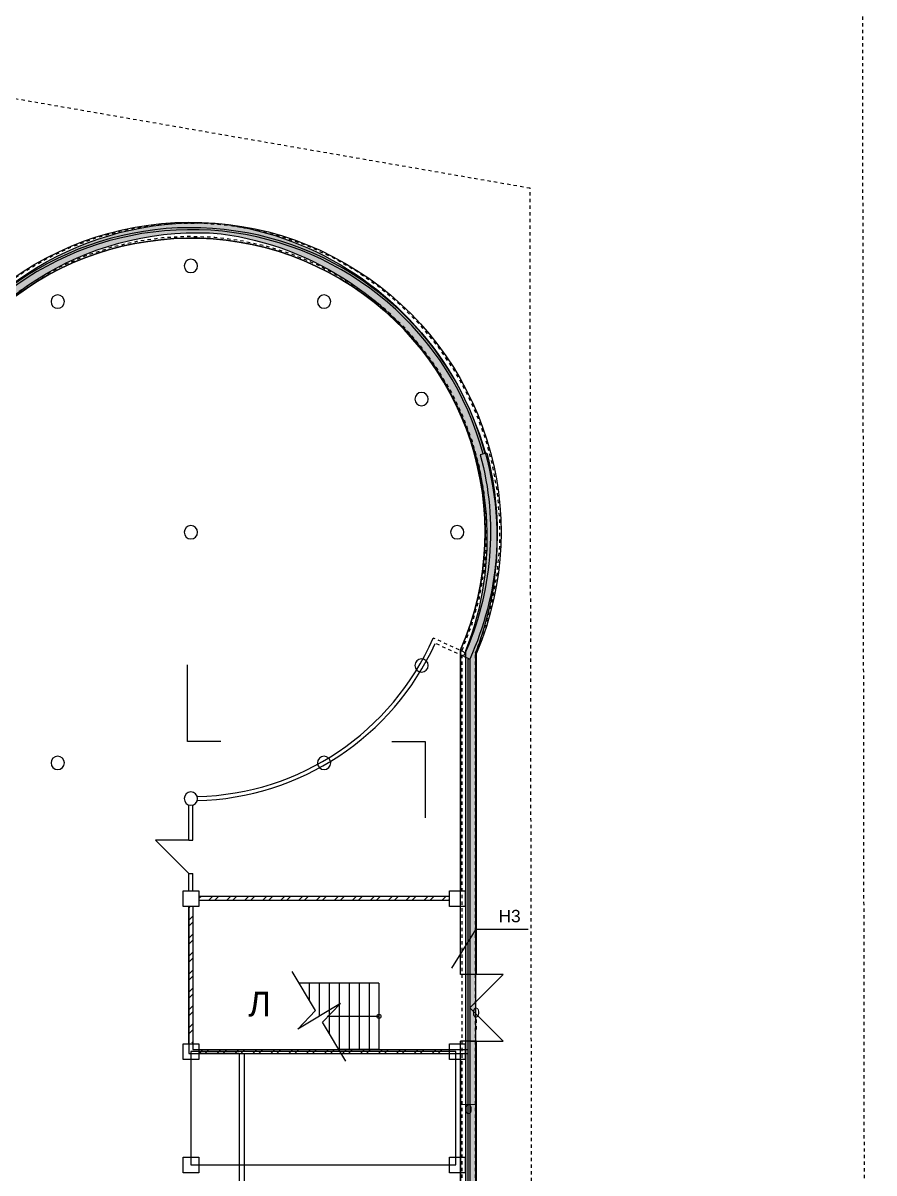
# Model space of a CAD drawing. Header units: metres. Extents: x 183920 to 188551, y 20757 to 23715.
# Drawn here: x 184494.33 to 184519.88, y 20981.12 to 21015.66 of the extents above; entities that cross this region are included whole.
import ezdxf

# ---------------------------------------------------------------- set-up
doc = ezdxf.new("R2010")
doc.units = ezdxf.units.M
for name, pattern in [('Path offset', [0.022225, 0.00635, -0.003175, 0.00635, -0.003175, 0, -0.003175]), ('Property boundary', [0.00111125, 0.0003175, -0.00015875, 0.0003175, -0.00015875, 0, -0.00015875]), ('RayonDimensionSideLines', [0.02, 0, -0.02]), ('Style_11', [0]), ('Style_19', [0]), ('Style_2', [0]), ('Style_22', [0]), ('Style_25', [1.5e-06, 1.2e-06, -1.5e-07, 0, -1.5e-07]), ('Style_29', [4.7625e-07, 3.175e-07, -1.5875e-07]), ('Wall Style 01', [0])]:
    doc.linetypes.add(name, pattern=pattern)
for name, color, linetype, true_color in [('0_1', 7, 'Continuous', 0x000000), ('ALUCOBOND', 2, 'Continuous', 0xffff00), ('brick', 12, 'Continuous', 0xbd0000), ('COLON', 5, 'Continuous', 0x0000ff), ('DOORS', 8, 'Continuous', 0x414141), ('DRAW', 7, 'Continuous', 0xffffff), ('Glass', 4, 'Continuous', 0x00ffff), ('MONOLIT', 7, 'Continuous', 0x691639), ('OBORUD', 7, 'Continuous', 0x83639d), ('Sanita', 4, 'Continuous', 0x00ffff), ('TEXT', 2, 'Continuous', 0xffff00), ('WALL', 7, 'Continuous', 0x000000), ('Walls', 7, 'Continuous', 0x68db4c), ('Zoning', 7, 'Continuous', 0x47d2e2)]:
    doc.layers.add(name, color=color, linetype=linetype, true_color=true_color)
doc.styles.add('Style_24', font='', dxfattribs={"height": 0.288})
doc.styles.add('Style_38', font='', dxfattribs={"height": 0.288})
doc.styles.add('Style_8', font='', dxfattribs={"height": 0.7417068750000001})
doc.styles.add('Style_9', font='', dxfattribs={"height": 0.3708534375})
doc.styles.get('Style_24').set_extended_font_data('arial')
doc.styles.get('Style_38').set_extended_font_data('arial')
doc.styles.get('Style_8').set_extended_font_data('arial')
doc.styles.get('Style_9').set_extended_font_data('arial')
doc.dimstyles.new('Style_18', dxfattribs={"dimtxt": 0.288, "dimasz": 0.002, "dimexe": 0.002, "dimexo": 0, "dimgap": 0.001, "dimtad": 0, "dimtih": 1, "dimtoh": 1, "dimdec": 0, "dimrnd": 1, "dimzin": 0, "dimdsep": 46, "dimtxsty": 'Style_38', "dimcen": 0.09, "dimadec": 0, "dimazin": 0, "dimtfac": 1, "dimtdec": 4, "dimtix": 1, "dimtofl": 0, "dimtmove": 2, "dimatfit": 3, "dimfxl": 1, "dimtolj": 1, "dimtzin": 0, "dimlwd": 5, "dimlwe": 5, "dimarcsym": 0})
doc.dimstyles.new('Style_4', dxfattribs={"dimtxt": 0.288, "dimasz": 0.002, "dimexe": 0.002, "dimexo": 0, "dimgap": 0.001, "dimtad": 0, "dimtih": 1, "dimtoh": 1, "dimdec": 0, "dimrnd": 1, "dimzin": 0, "dimdsep": 46, "dimtxsty": 'Style_24', "dimcen": 0.09, "dimadec": 0, "dimazin": 0, "dimtfac": 1, "dimtdec": 4, "dimtix": 1, "dimtofl": 0, "dimtmove": 2, "dimatfit": 3, "dimfxl": 1, "dimtolj": 1, "dimtzin": 0, "dimlwd": 5, "dimlwe": 5, "dimarcsym": 0})

# ---------------------------------------------------------------- blocks, each defined once
blk = doc.blocks.new('*D45')
at = {"layer": 'Defpoints', "color": 0}
for p in [(184507.9169428083, 20985.79324403366), (184507.9169428084, 20985.34359260887), (184507.9474337187, 20985.42645473307)]:
    blk.add_point(p, dxfattribs=at)
at = {"layer": 'MONOLIT', "color": 0, "linetype": 'RayonDimensionSideLines', "lineweight": 5}
for p, q in [((184507.9169428084, 20985.34359260887), (184507.9169428083, 20985.79524403366)), ((184507.9474337187, 20985.42645473307), (184507.9474337186, 20985.79524403367))]:
    blk.add_line(p, q, dxfattribs=at)
at = {"layer": 'MONOLIT', "color": 0, "lineweight": 5}
blk.add_line((184507.9454337186, 20985.79324403367), (184507.9189428083, 20985.79324403366), dxfattribs=at)
at = {"layer": 'MONOLIT', "color": 0}
for points in [[(184507.9189428083, 20985.793577367), (184507.9189428083, 20985.79291070033), (184507.9169428083, 20985.79324403366)], [(184507.9454337186, 20985.79291070033), (184507.9454337186, 20985.793577367), (184507.9474337186, 20985.79324403367)]]:
    blk.add_solid(points, dxfattribs=at)
at = {"layer": 'MONOLIT', "color": 0, "insert": (184507.9321882635, 20985.93824403367), "char_height": 0.288, "attachment_point": 5, "rotation": 180.0000000070002, "style": 'Style_24'}
blk.add_mtext('\\A1;0 ', dxfattribs=at)
blk = doc.blocks.new('*D150')
at = {"layer": 'Defpoints', "color": 0}
for p in [(184507.4674337186, 20983.26045577986), (184507.4674337186, 20983.17941623087), (184507.9474337187, 20983.26045577986)]:
    blk.add_point(p, dxfattribs=at)
at = {"layer": 'MONOLIT', "color": 0, "linetype": 'RayonDimensionSideLines', "lineweight": 5}
for p, q in [((184507.4674337186, 20983.26045577986), (184507.4674337186, 20983.17741623086)), ((184507.9474337187, 20983.26045577986), (184507.9474337187, 20983.17741623086))]:
    blk.add_line(p, q, dxfattribs=at)
at = {"layer": 'MONOLIT', "color": 0, "lineweight": 5}
blk.add_line((184507.9454337186, 20983.17941623087), (184507.4694337187, 20983.17941623087), dxfattribs=at)
at = {"layer": 'MONOLIT', "color": 0}
for points in [[(184507.4694337187, 20983.1797495642), (184507.4694337187, 20983.17908289753), (184507.4674337186, 20983.17941623087)], [(184507.9454337186, 20983.17908289753), (184507.9454337186, 20983.1797495642), (184507.9474337187, 20983.17941623087)]]:
    blk.add_solid(points, dxfattribs=at)
at = {"layer": 'MONOLIT', "color": 0, "insert": (184507.7074337187, 20983.03441623086), "char_height": 0.288, "attachment_point": 5, "rotation": 180, "style": 'Style_38'}
blk.add_mtext('\\A1;0 ', dxfattribs=at)

msp = doc.modelspace()

# ---------------------------------------------------------------- hatches: boundary and pattern name
at = {"layer": 'DRAW'}
h = msp.add_hatch(dxfattribs=at)
h.set_pattern_fill('PATTERN_0', color=256, scale=0.04, style=0, pattern_type=2)
h.set_pattern_definition([(45, (-3.600000000000116, 82), (-0.2694076836320746, 0.2694076836320746), []), (45, (-3.420394800000009, 82), (-0.2694076836320746, 0.2694076836320746), [])])
edge = h.paths.add_edge_path(flags=0)
edge.add_line((184507.1093155287, 20989.42154259391), (184499.6255519087, 20989.42154259391))
edge.add_arc((184499.3674337187, 20989.361542594), 0.264999999993341, -1.910137825689162e-08, 13.086104739001712, ccw=False)
edge.add_arc((184499.3674337187, 20989.36154259382), 0.2649999999821658, -13.08610473927871, 1.8592118067317642e-08, ccw=False)
edge.add_line((184499.6255519087, 20989.30154259391), (184507.1093155287, 20989.30154259391))
edge.add_arc((184507.3674337186, 20989.36154259382), 0.264999999982561, 179.9999999814177, 193.0861047392689, ccw=False)
edge.add_arc((184507.3674337186, 20989.361542594), 0.2649999999929155, 166.9138952609878, 180.000000019112, ccw=False)
edge.add_line((184507.1093155287, 20989.42154259391), (184507.1093155287, 20989.42154259391))
edge = h.paths.add_edge_path(flags=0)
edge.add_arc((184499.3674337186, 20989.36154259396), 0.2650000000539876, 256.913895242013, 283.086104757987, ccw=False)
edge.add_line((184499.3074337186, 20989.10342440393), (184499.3074337186, 20985.0196607839))
edge.add_arc((184499.3674337186, 20984.76154259386), 0.2650000000539876, 76.91389524201298, 103.08610475798702, ccw=False)
edge.add_line((184499.4274337187, 20985.0196607839), (184499.4274337187, 20989.10342440393))
edge.add_line((184499.4274337187, 20989.10342440393), (184499.4274337187, 20989.10342440393))
edge = h.paths.add_edge_path(flags=0)
edge.add_line((184503.9314337187, 20984.82154259391), (184499.6255519087, 20984.82154259391))
edge.add_arc((184499.3674337187, 20984.761542594), 0.264999999993341, -1.910137825689162e-08, 13.086104739001712, ccw=False)
edge.add_arc((184499.3674337187, 20984.76154259382), 0.2649999999975029, -13.086104738898428, 1.8998207451659255e-08, ccw=False)
edge.add_line((184499.6255519087, 20984.70154259391), (184504.0034337186, 20984.70154259391))
edge.add_line((184504.0034337186, 20984.70154259391), (184503.9314337187, 20984.82154259391))
edge.add_line((184503.9314337187, 20984.82154259391), (184503.9314337187, 20984.82154259391))
edge = h.paths.add_edge_path(flags=0)
edge.add_line((184507.1093155287, 20984.82154259391), (184503.9314337187, 20984.82154259391))
edge.add_line((184503.9314337187, 20984.82154259391), (184504.0034337186, 20984.70154259391))
edge.add_line((184504.0034337186, 20984.70154259391), (184507.1093155287, 20984.70154259391))
edge.add_arc((184507.3674337186, 20984.76154259382), 0.2649999999978835, 179.9999999810112, 193.086104738889, ccw=False)
edge.add_arc((184507.3674337186, 20984.761542594), 0.2649999999939318, 166.913895261013, 180.0000000190868, ccw=False)
edge.add_line((184507.1093155287, 20984.82154259391), (184507.1093155287, 20984.82154259391))
at = {"layer": 'Walls', "transparency": 33554483}
h = msp.add_hatch(color=256, dxfattribs=at)
edge = h.paths.add_edge_path(flags=0)
edge.add_arc((184499.5604693503, 21000.36235075962), 9.296671861014548, 85.38311528636518, 220.4036428593833, ccw=False)
edge.add_line((184500.3087832481, 21009.6288567895), (184500.2764847936, 21009.33048470486))
edge.add_arc((184499.5604693503, 21000.36235075962), 8.996671861014535, 85.43519023739039, 224.678472361665)
edge.add_line((184493.163262489, 20994.03654259391), (184492.7478150407, 20994.03654259391))
edge.add_arc((184499.5604693501, 21000.36235075978), 9.296671861005914, 220.4036428607459, 222.8778739979375, ccw=False)
edge.add_line((184492.4810807014, 20994.33654259391), (184492.4810807014, 20994.33654259391))
h = msp.add_hatch(color=256, dxfattribs=at)
edge = h.paths.add_edge_path(flags=0)
edge.add_arc((184499.0246334486, 21000.18084146683), 9.234885119658262, -21.49982175242792, 82.20918265772559, ccw=False)
edge.add_line((184507.6169433317, 20996.79627147253), (184507.9169525904, 20996.73981044052))
edge.add_arc((184499.0246334485, 21000.18084146683), 9.53488511966154, 338.8452240162092, 442.2599354660787)
edge.add_line((184500.3087832481, 21009.6288567895), (184500.2764847936, 21009.33048470486))
edge.add_line((184500.2764847936, 21009.33048470486), (184500.2764847936, 21009.33048470486))
msp.add_hatch(color=256, dxfattribs=at).paths.add_polyline_path([(184507.6169433317, 20996.79627147253), (184507.6298937458, 20917.7888096434), (184507.6299429199, 20917.4888096434), (184507.6312505041, 20909.51154264082), (184507.6312996783, 20909.21154264082), (184507.6473846728, 20811.08073512558), (184507.9431705321, 20811.08071590856), (184507.943151095, 20810.78154189193), (184507.9474337187, 20810.78154259391), (184507.9312996823, 20909.21154264082), (184507.9298941033, 20917.78665264083), (184507.9169525904, 20996.73981044052), (184507.6169433317, 20996.79627147253)], flags=0)

# ---------------------------------------------------------------- linework, layer by layer
at = {"layer": '0_1', "linetype": 'Style_19'}
msp.add_lwpolyline([(184505.0174337187, 20984.82154259391), (184503.8174337187, 20984.82154259391)], dxfattribs=at)
at = {"layer": 'ALUCOBOND', "linetype": 'Style_19'}
for points in [[(184508.0607663621, 21002.69091464874, -0.1738515142428968), (184507.5603685966, 20996.63651809735)], [(184508.253951532, 21002.7426784406, -0.1738515208328226), (184507.7424337186, 20996.55373952934)]]:
    msp.add_lwpolyline(points, format="xyb", dxfattribs=at)
for points in [[(184508.253951532, 21002.7426784406), (184508.0607663621, 21002.69091464874)], [(184507.5603685966, 20996.63651809735), (184507.7424337186, 20996.55373952934)]]:
    msp.add_lwpolyline(points, dxfattribs=at)
at = {"layer": 'brick', "linetype": 'Style_19'}
for points in [[(184499.5574911425, 20992.42381759391, 0.2916856295511488), (184506.6442648702, 20997.1848574676)], [(184499.5589221632, 20992.30381759391, 0.2876385873291754), (184506.7046625443, 20997.02557599344)]]:
    msp.add_lwpolyline(points, format="xyb", dxfattribs=at)
at = {"layer": 'brick', "linetype": 'Style_25'}
for points in [[(184507.6100355931, 20996.74575723619), (184506.6442648702, 20997.1848574676)], [(184507.5603685966, 20996.63651809735), (184506.7092141751, 20997.02350653525)]]:
    msp.add_lwpolyline(points, dxfattribs=at)
at = {"layer": 'brick', "linetype": 'Style_19'}
for points in [[(184499.3074337186, 20991.11654259391), (184499.3074337186, 20992.17075475363)], [(184499.4274337187, 20991.11654259391), (184499.4274337187, 20992.17075475363)], [(184499.3074337186, 20991.11654259391), (184499.4274337187, 20991.11654259391)], [(184499.3074337186, 20990.11654259391), (184499.4274337187, 20990.11654259391)], [(184499.3074337186, 20989.59654259391), (184499.3074337186, 20990.11654259391)], [(184499.4274337187, 20989.59654259391), (184499.4274337187, 20990.11654259391)], [(184507.1174337186, 20989.42154259391), (184499.6174337186, 20989.42154259391)], [(184499.3074337186, 20989.11154259391), (184499.3074337186, 20984.70154259391)], [(184499.4274337187, 20989.11154259391), (184499.4274337187, 20984.82154259391)], [(184507.1174337186, 20989.30154259391), (184499.6174337186, 20989.30154259391)], [(184499.4274337187, 20984.82154259391), (184507.6824337186, 20984.82154259391)], [(184499.3074337186, 20984.70154259391), (184507.6824337186, 20984.70154259391)]]:
    msp.add_lwpolyline(points, dxfattribs=at)
at = {"layer": 'COLON', "linetype": 'Style_19'}
for points in [[(184499.1674337187, 21008.36154259391, 0.9999999999999999), (184499.5674337187, 21008.36154259391, 0.9999999999999999), (184499.1674337187, 21008.36154259391)], [(184495.1674344291, 21007.28974601456, 0.9999999999999999), (184495.5674344291, 21007.28974601456, 0.9999999999999999), (184495.1674344291, 21007.28974601456)], [(184503.1674337187, 21007.28974582419, 0.9999999999999999), (184503.5674337187, 21007.28974582419, 0.9999999999999999), (184503.1674337187, 21007.28974582419)], [(184506.0956369489, 21004.36154259391, 0.9999999999999999), (184506.4956369489, 21004.36154259391, 0.9999999999999999), (184506.0956369489, 21004.36154259391)], [(184499.1674337187, 21000.36154259391, 0.9999999999999999), (184499.5674337187, 21000.36154259391, 0.9999999999999999), (184499.1674337187, 21000.36154259391)], [(184507.1674337187, 21000.36154259391, 0.9999999999999999), (184507.5674337187, 21000.36154259391, 0.9999999999999999), (184507.1674337187, 21000.36154259391)], [(184506.0956362385, 20996.36154278429, 0.9999999999999999), (184506.4956362385, 20996.36154278429, 0.9999999999999999), (184506.0956362385, 20996.36154278429)], [(184495.1674349493, 20993.43334007412, 0.9999999999999999), (184495.5674349492, 20993.43334007412, 0.9999999999999999), (184495.1674349493, 20993.43334007412)], [(184503.1674337187, 20993.43333936364, 0.9999999999999999), (184503.5674337187, 20993.43333936364, 0.9999999999999999), (184503.1674337187, 20993.43333936364)], [(184499.1674337187, 20992.36154259391, 0.9999999999999999), (184499.5674337187, 20992.36154259391, 0.9999999999999999), (184499.1674337187, 20992.36154259391)]]:
    msp.add_lwpolyline(points, format="xyb", close=True, dxfattribs=at)
at = {"layer": 'COLON', "linetype": 'Style_2'}
for points in [[(184499.1324337187, 20989.59654259391), (184499.6024337187, 20989.59654259391), (184499.6024337187, 20989.12654259391), (184499.1324337187, 20989.12654259391), (184499.1324337187, 20989.59654259391)], [(184507.1324337187, 20989.59654259391), (184507.6024337187, 20989.59654259391), (184507.6024337187, 20989.12654259391), (184507.1324337187, 20989.12654259391), (184507.1324337187, 20989.59654259391)], [(184499.1324337187, 20984.99654259391), (184499.6024337187, 20984.99654259391), (184499.6024337187, 20984.52654259391), (184499.1324337187, 20984.52654259391), (184499.1324337187, 20984.99654259391)], [(184507.1324337187, 20984.99654259391), (184507.6024337187, 20984.99654259391), (184507.6024337187, 20984.52654259391), (184507.1324337187, 20984.52654259391), (184507.1324337187, 20984.99654259391)], [(184499.1324337187, 20981.59654259391), (184499.6024337187, 20981.59654259391), (184499.6024337187, 20981.12654259391), (184499.1324337187, 20981.12654259391), (184499.1324337187, 20981.59654259391)], [(184507.1324337187, 20981.59654259391), (184507.6024337187, 20981.59654259391), (184507.6024337187, 20981.12654259391), (184507.1324337187, 20981.12654259391), (184507.1324337187, 20981.59654259391)]]:
    msp.add_lwpolyline(points, close=True, dxfattribs=at)
at = {"layer": 'DOORS', "linetype": 'Style_19'}
msp.add_lwpolyline([(184499.3074337186, 20991.11654259391), (184498.3074337186, 20991.11654259391), (184499.3074337186, 20990.11654259391)], dxfattribs=at)
at = {"layer": 'Glass', "linetype": 'Style_19'}
for points in [[(184508.2056552394, 21002.72973749293, 1.259238274677374), (184492.4810807014, 20994.33654259391)], [(184508.1476996885, 21002.71420835537, 1.268745543058792), (184492.6145930047, 20994.27654259391)]]:
    msp.add_lwpolyline(points, format="xyb", dxfattribs=at)
for points in [[(184507.6824337186, 20996.55373952934), (184507.6824337186, 20987.02654259391)], [(184507.7424337186, 20996.55373952934), (184507.6824337186, 20996.55373952934)], [(184507.7424337186, 20996.55373952934), (184507.7424337186, 20987.02654259391)], [(184507.7424337186, 20987.07654259391), (184507.6824337186, 20987.07654259391)], [(184507.6824337186, 20987.02654259391), (184507.6824337186, 20928.57278132651)], [(184507.7424337186, 20985.07654259391), (184508.7424337186, 20985.07654259391), (184507.7424337186, 20986.07654259391), (184508.7424337186, 20987.07654259391), (184507.7424337186, 20987.07654259391)], [(184507.7424337186, 20987.02654259391), (184507.7424337188, 20928.57278132651)], [(184507.7424337186, 20985.07654259391), (184507.6824337186, 20985.07654259391)]]:
    msp.add_lwpolyline(points, dxfattribs=at)
at = {"layer": 'MONOLIT', "linetype": 'Style_19'}
for points in [[(184492.0944145065, 20994.54154259391, -1.75997382303686), (184507.9474337187, 20996.73486164664)], [(184493.1733068959, 20994.06154259391, -1.901123834106664), (184507.4674337186, 20996.83348151542)]]:
    msp.add_lwpolyline(points, format="xyb", dxfattribs=at)
at = {"layer": 'MONOLIT', "linetype": 'Style_29'}
for points in [[(184507.9169525904, 20996.73981043439, 1.76771185495016), (184492.1571133058, 20994.51154033079)], [(184507.5169525904, 20996.82197207412, 1.884290546136499), (184493.0523155234, 20994.11154033079)]]:
    msp.add_lwpolyline(points, format="xyb", dxfattribs=at)
at = {"layer": 'MONOLIT', "linetype": 'Style_19'}
for points in [[(184507.4674337186, 20987.07654259391), (184507.4674337186, 20996.83348151542)], [(184507.9474337187, 20987.07654259391), (184507.9474337187, 20996.73486164664)], [(184507.9474337187, 20987.07654259391), (184507.4674337186, 20987.07654259391)], [(184507.4674337186, 20928.57278132651), (184507.4674337186, 20985.07654259391)], [(184507.9474337187, 20985.07654259391), (184507.4674337186, 20985.07654259391)], [(184507.9474337187, 20928.57278132651), (184507.9474337187, 20985.07654259391)]]:
    msp.add_lwpolyline(points, dxfattribs=at)
at = {"layer": 'MONOLIT', "linetype": 'Style_29'}
for points in [[(184507.5169525904, 20908.97654259391), (184507.5169525904, 20996.82197207412)], [(184507.9169525904, 20908.97654259391), (184507.9169525904, 20996.73981043439)]]:
    msp.add_lwpolyline(points, dxfattribs=at)
at = {"layer": 'OBORUD', "linetype": 'Style_19'}
msp.add_lwpolyline([(184507.4674337186, 20996.83348151542, 1.901127303873702), (184493.1733309239, 20994.06154259391)], format="xyb", dxfattribs=at)
for points in [[(184507.4674337186, 20996.83348151542), (184507.4674337186, 20989.60695041775)], [(184507.1174337186, 20989.42154259391), (184499.6174337186, 20989.42154259391)], [(184507.4674337186, 20989.60695041775), (184507.4674337186, 20989.58353739826)], [(184499.3074337186, 20985.0196607839), (184499.3074337186, 20989.11154259391)], [(184500.8174337187, 20984.70154259391), (184499.6255519087, 20984.70154259391)], [(184500.8174337187, 20984.70154259391), (184500.8174337187, 20968.55154259391)], [(184500.9674337186, 20984.70154259391), (184507.1258856884, 20984.70154259391)], [(184500.9674337186, 20984.70154259391), (184500.9674337186, 20968.70154259391)], [(184507.4674337186, 20984.53685922528), (184507.4674337186, 20984.49654259391)], [(184507.4674337186, 20984.49654259391), (184507.4674337186, 20968.70154259391)]]:
    msp.add_lwpolyline(points, dxfattribs=at)
at = {"layer": 'Sanita', "linetype": 'Style_19'}
msp.add_lwpolyline([(184499.3674337186, 20981.36154259391), (184507.329499415, 20981.36154259391), (184507.329499415, 20984.76154259391), (184499.3674337186, 20984.76154259391), (184499.3674337186, 20981.36154259391)], close=True, dxfattribs=at)
at = {"layer": 'TEXT', "linetype": 'Style_22'}
msp.add_lwpolyline([(184507.2017716132, 20987.27124615458), (184507.9393316586, 20988.44442373986), (184509.4993316586, 20988.44442373986)], dxfattribs=at)
at = {"layer": 'WALL', "linetype": 'Style_11'}
for points in [[(184500.2696901191, 20994.08193248036), (184499.2696901191, 20994.08193248036), (184499.2696901191, 20996.38193248036)], [(184505.4049516863, 20994.08193248036), (184506.4049555108, 20994.08193248036), (184506.4049555108, 20991.78231425132)]]:
    msp.add_lwpolyline(points, dxfattribs=at)
at = {"layer": 'WALL', "linetype": 'Style_19'}
for points in [[(184504.0232320208, 20984.47854542363), (184503.3203328697, 20985.65004400877), (184503.8574751518, 20986.20556745382), (184502.5773922855, 20985.437517734), (184503.1145345676, 20985.99304117906), (184502.4116354165, 20987.1645397642)], [(184505.0174337187, 20986.82154259391), (184502.6174337186, 20986.82154259391)], [(184502.9174337187, 20986.82154259391), (184502.9174337187, 20986.32154259391)], [(184503.2174337186, 20986.82154259391), (184503.2174337186, 20985.82154259391)], [(184503.5174337187, 20986.82154259391), (184503.5174337187, 20985.32154259391)], [(184503.8174337187, 20986.82154259391), (184503.8174337187, 20984.82154259391)], [(184504.1174337186, 20986.82154259391), (184504.1174337186, 20984.82154259391)], [(184504.4174337187, 20986.82154259391), (184504.4174337187, 20984.82154259391)], [(184504.7174337186, 20986.82154259391), (184504.7174337186, 20984.82154259391)], [(184505.0174337187, 20986.82154259391), (184505.0174337187, 20984.82154259391)], [(184505.0174337187, 20985.82154259391), (184504.4583071292, 20985.82154259391), (184503.4583071292, 20985.82154259391)]]:
    msp.add_lwpolyline(points, dxfattribs=at)
msp.add_lwpolyline([(184505.0774337187, 20985.82154259391, -1), (184504.9574337187, 20985.82154259391, -1), (184505.0774337187, 20985.82154259391)], format="xyb", close=True, dxfattribs=at)
at = {"layer": 'Walls', "linetype": 'Wall Style 01'}
for points in [[(184492.4810807014, 20994.33654259391, -0.6683082030722205), (184500.3087832481, 21009.6288567895)], [(184492.7478150407, 20994.03654259391), (184493.163262489, 20994.03654259391, -0.6952982220932852), (184500.2764847936, 21009.33048470486)], [(184500.3087832481, 21009.6288567895, -0.4845752048507364), (184507.9169525904, 20996.73981044052)], [(184500.2764847936, 21009.33048470486, -0.4861618106851384), (184507.6169433317, 20996.79627147253)]]:
    msp.add_lwpolyline(points, format="xyb", dxfattribs=at)
for points in [[(184507.6169433317, 20996.79627147253), (184507.6298937458, 20917.7888096434)], [(184507.9169525904, 20996.73981044052), (184507.9298941033, 20917.78665264083)]]:
    msp.add_lwpolyline(points, dxfattribs=at)
at = {"layer": 'Zoning', "linetype": 'Property boundary'}
msp.add_lwpolyline([(184519.884760662, 20777.95802801479), (184519.5419156701, 21019.11061999849), (184334.7705200097, 21051.19555882601), (184225.3296017053, 21051.19555881075), (184225.3293673303, 20803.84095248751), (184519.8847606621, 20777.95802801479)], close=True, dxfattribs=at)
msp.add_lwpolyline([(184519.884760662, 20777.95802801479), (184519.5419156701, 21019.11061999849), (184334.7705200097, 21051.19555882601), (184225.3296017053, 21051.19555881075), (184225.3293673303, 20803.84095248751), (184519.8847606621, 20777.95802801479)], close=True, dxfattribs=at)
at = {"layer": 'Zoning', "linetype": 'Path offset'}
msp.add_lwpolyline([(184509.8871510413, 20788.87506204954), (184509.5545236203, 21010.69525130818), (184333.908734791, 21041.19555882676), (184235.3295923039, 21041.19555882386), (184235.3293761996, 20813.00077257849), (184509.8871510413, 20788.87506204954)], close=True, dxfattribs=at)

# ---------------------------------------------------------------- texts
at = {"layer": 'TEXT', "attachment_point": 8}
for s, insert, char_height, width, style in [(' Н3', (184508.8691377978, 20988.64442373986), 0.3708534375, 0.8399915854193386, 'Style_9'), ('Л', (184501.4303698835, 20985.80965568341), 0.7417068750000001, 0.629993689064504, 'Style_8')]:
    msp.add_mtext(s, dxfattribs=dict(at, insert=insert, char_height=char_height, width=width, style=style))

# ---------------------------------------------------------------- dimensions: what is measured, and where the dimension line sits
at = {"layer": 'MONOLIT'}
for base, p1, p2, angle, dimstyle, picture, middle, turn in [((184507.9169428083, 20985.79324403366), (184507.9474337187, 20985.42645473307), (184507.9169428084, 20985.34359260887), 180.0000000070002, 'Style_4', '*D45', (184507.9321882635, 20985.93824403367), -179.9999999929998), ((184507.4674337186, 20983.17941623087), (184507.9474337187, 20983.26045577986), (184507.4674337186, 20983.26045577986), 180, 'Style_18', '*D150', (184507.7074337187, 20983.03441623086), 180)]:
    dim = msp.add_linear_dim(base=base, p1=p1, p2=p2, angle=angle, dimstyle=dimstyle, override={"dimpost": ' '}, dxfattribs=at)
    dim.commit()
    dim.dimension.update_dxf_attribs({"geometry": picture, "text_midpoint": middle, "dimtype": 160, "text_rotation": turn})

doc.saveas('drawing.dxf')
